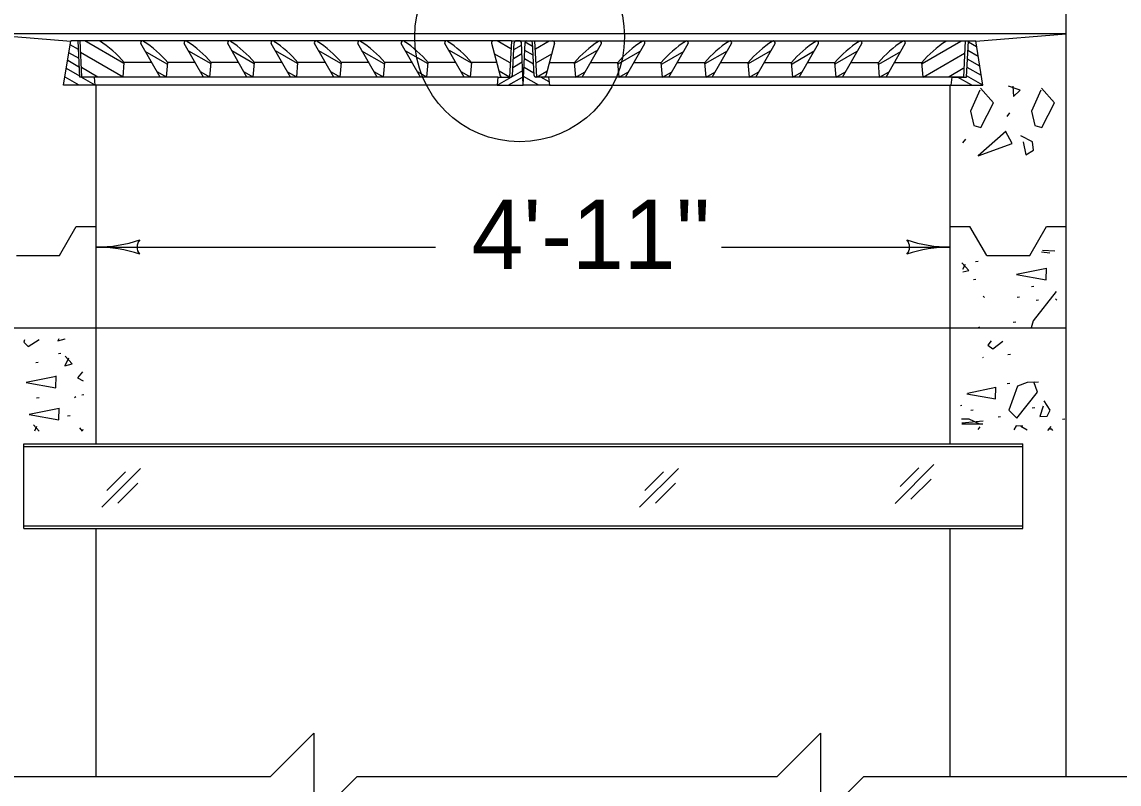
# Model space of a CAD drawing. Extents: x 1007 to 1035.5, y 1000.5 to 1021.5.
# Drawn here: x 1015.804 to 1018.962, y 1018.121 to 1020.315 of the extents above; entities that cross this region are included whole.
import ezdxf

# ---------------------------------------------------------------- set-up
doc = ezdxf.new("R2010")
doc.units = 0
doc.layers.add('Level 1', color=7, linetype='Continuous')
doc.layers.add('Level 10', color=7, linetype='Continuous')

msp = doc.modelspace()

# ---------------------------------------------------------------- linework, layer by layer
at = {"layer": 'Level 1'}
for p, q in [((1018.8095, 1019.7259), (1018.8095, 1020.3926)), ((1018.8095, 1020.2815), (1015.6845, 1020.2815)), ((1015.6845, 1020.2815), (1015.9448, 1020.26)), ((1015.924, 1020.133), (1015.9448, 1020.2607)), ((1017.213, 1020.2607), (1015.9448, 1020.2607)), ((1015.971, 1020.1565), (1015.9657, 1020.2607)), ((1015.9765, 1020.1568), (1015.9712, 1020.2607)), ((1016.0975, 1020.1955), (1015.9847, 1020.2607)), ((1017.211, 1020.238), (1017.1717, 1020.2608)), ((1017.213, 1020.2607), (1017.2078, 1020.1565)), ((1017.213, 1020.2607), (1017.2923, 1020.2607)), ((1017.2368, 1020.2605), (1017.2258, 1020.2605)), ((1017.2572, 1020.2607), (1017.2682, 1020.2607)), ((1017.2798, 1020.2607), (1017.285, 1020.1565)), ((1017.2817, 1020.2607), (1018.521, 1020.2607)), ((1017.2818, 1020.238), (1017.3212, 1020.2608)), ((1018.5192, 1020.2607), (1018.514, 1020.1565)), ((1018.5192, 1020.2607), (1018.5492, 1020.2607)), ((1018.523, 1020.1565), (1018.5283, 1020.2607)), ((1018.57, 1020.133), (1018.5492, 1020.2607)), ((1018.5493, 1020.2596), (1018.8095, 1020.2815)), ((1015.967, 1020.2358), (1015.943, 1020.2495)), ((1016.2017, 1020.1565), (1016.1462, 1020.2528)), ((1016.2223, 1020.1939), (1016.1588, 1020.2306)), ((1016.3267, 1020.1565), (1016.2712, 1020.2528)), ((1016.3483, 1020.1948), (1016.2847, 1020.2315)), ((1016.4517, 1020.1565), (1016.3962, 1020.2528)), ((1016.472, 1020.195), (1016.4085, 1020.2317)), ((1016.5767, 1020.1565), (1016.5212, 1020.2528)), ((1016.5975, 1020.1953), (1016.5338, 1020.232)), ((1016.7017, 1020.1565), (1016.646, 1020.2528)), ((1016.722, 1020.1952), (1016.6583, 1020.2318)), ((1016.8267, 1020.1565), (1016.771, 1020.2528)), ((1016.8463, 1020.1948), (1016.7827, 1020.2315)), ((1016.9515, 1020.1565), (1016.896, 1020.2528)), ((1016.9728, 1020.1948), (1016.9093, 1020.2315)), ((1017.0767, 1020.1565), (1017.021, 1020.2528)), ((1017.0977, 1020.1965), (1017.0342, 1020.2332)), ((1017.1555, 1020.2541), (1017.1807, 1020.1603)), ((1017.216, 1020.1614), (1017.2207, 1020.2556)), ((1017.2197, 1020.2358), (1017.2423, 1020.2488)), ((1017.247, 1020.133), (1017.242, 1020.2557)), ((1017.247, 1020.133), (1017.252, 1020.2557)), ((1017.2752, 1020.2193), (1017.2512, 1020.2332)), ((1017.2738, 1020.245), (1017.2522, 1020.2575)), ((1017.278, 1020.1615), (1017.2733, 1020.2557)), ((1017.3373, 1020.2541), (1017.3122, 1020.1603)), ((1017.3952, 1020.1965), (1017.4587, 1020.2332)), ((1017.4162, 1020.1565), (1017.4718, 1020.2528)), ((1017.52, 1020.1948), (1017.5835, 1020.2315)), ((1017.5413, 1020.1565), (1017.5968, 1020.2528)), ((1017.6465, 1020.1948), (1017.7102, 1020.2315)), ((1017.6662, 1020.1565), (1017.7218, 1020.2528)), ((1017.7708, 1020.1952), (1017.8345, 1020.2318)), ((1017.7912, 1020.1565), (1017.8468, 1020.2528)), ((1017.8953, 1020.1953), (1017.959, 1020.232)), ((1017.9162, 1020.1565), (1017.9717, 1020.2528)), ((1018.0208, 1020.195), (1018.0843, 1020.2317)), ((1018.0412, 1020.1565), (1018.0967, 1020.2528)), ((1018.1445, 1020.1948), (1018.2082, 1020.2315)), ((1018.1662, 1020.1565), (1018.2217, 1020.2528)), ((1018.2705, 1020.1939), (1018.334, 1020.2306)), ((1018.2912, 1020.1565), (1018.3467, 1020.2528)), ((1018.3953, 1020.1955), (1018.5062, 1020.2595)), ((1018.5565, 1020.2157), (1018.5268, 1020.2328)), ((1018.552, 1020.2432), (1018.5282, 1020.257)), ((1015.9697, 1020.1843), (1015.9357, 1020.2039)), ((1015.9683, 1020.21), (1015.9393, 1020.2267)), ((1016.095, 1020.1565), (1015.973, 1020.227)), ((1016.095, 1020.1565), (1016.0987, 1020.1982)), ((1016.1775, 1020.1982), (1016.0987, 1020.1982)), ((1016.22, 1020.1565), (1016.2237, 1020.1982)), ((1016.22, 1020.1565), (1016.2237, 1020.1982)), ((1016.3027, 1020.1982), (1016.2235, 1020.1982)), ((1016.345, 1020.1565), (1016.3487, 1020.1982)), ((1016.4272, 1020.1982), (1016.3482, 1020.1982)), ((1016.4698, 1020.1565), (1016.4735, 1020.1982)), ((1016.5527, 1020.1982), (1016.4735, 1020.1982)), ((1016.5948, 1020.1565), (1016.5985, 1020.1982)), ((1016.678, 1020.1982), (1016.5982, 1020.1982)), ((1016.7198, 1020.1565), (1016.7235, 1020.1982)), ((1016.803, 1020.1982), (1016.724, 1020.1982)), ((1016.8448, 1020.1565), (1016.8485, 1020.1982)), ((1016.928, 1020.1982), (1016.8487, 1020.1982)), ((1016.9698, 1020.1565), (1016.9735, 1020.1982)), ((1017.0525, 1020.1982), (1016.9735, 1020.1982)), ((1017.0948, 1020.1565), (1017.0985, 1020.1982)), ((1017.1705, 1020.1982), (1017.0985, 1020.1982)), ((1017.2092, 1020.1974), (1017.1637, 1020.2237)), ((1017.2172, 1020.1843), (1017.2443, 1020.2001)), ((1017.2185, 1020.21), (1017.2433, 1020.2243)), ((1017.2765, 1020.1937), (1017.2502, 1020.2088)), ((1017.2837, 1020.1974), (1017.3297, 1020.2239)), ((1017.3223, 1020.1982), (1017.3943, 1020.1982)), ((1017.398, 1020.1565), (1017.3943, 1020.1982)), ((1017.4403, 1020.1982), (1017.5193, 1020.1982)), ((1017.523, 1020.1565), (1017.5193, 1020.1982)), ((1017.5648, 1020.1982), (1017.6442, 1020.1982)), ((1017.648, 1020.1565), (1017.6443, 1020.1982)), ((1017.6898, 1020.1982), (1017.7688, 1020.1982)), ((1017.773, 1020.1565), (1017.7693, 1020.1982)), ((1017.8148, 1020.1982), (1017.8947, 1020.1982)), ((1017.898, 1020.1565), (1017.8943, 1020.1982)), ((1017.9402, 1020.1982), (1018.0193, 1020.1982)), ((1018.023, 1020.1565), (1018.0193, 1020.1982)), ((1018.0657, 1020.1982), (1018.1447, 1020.1982)), ((1018.1478, 1020.1565), (1018.1442, 1020.1982)), ((1018.1902, 1020.1982), (1018.2693, 1020.1982)), ((1018.2728, 1020.1565), (1018.2692, 1020.1982)), ((1018.2728, 1020.1565), (1018.2692, 1020.1982)), ((1018.3153, 1020.1982), (1018.3942, 1020.1982)), ((1018.3978, 1020.1565), (1018.3942, 1020.1982)), ((1018.3978, 1020.1565), (1018.5172, 1020.2255)), ((1018.561, 1020.1881), (1018.5257, 1020.2085)), ((1015.9708, 1020.1587), (1015.9318, 1020.1812)), ((1016.0228, 1020.1565), (1015.9752, 1020.1841)), ((1016.22, 1020.1565), (1016.1948, 1020.171)), ((1016.345, 1020.1565), (1016.3198, 1020.171)), ((1016.4698, 1020.1565), (1016.4448, 1020.171)), ((1016.5948, 1020.1565), (1016.5698, 1020.171)), ((1016.7198, 1020.1565), (1016.6947, 1020.171)), ((1016.8448, 1020.1565), (1016.8197, 1020.171)), ((1016.9698, 1020.1565), (1016.9447, 1020.171)), ((1017.0948, 1020.1565), (1017.0697, 1020.171)), ((1017.1715, 1020.133), (1017.2453, 1020.1757)), ((1017.2078, 1020.1565), (1017.178, 1020.1738)), ((1017.2777, 1020.1679), (1017.2492, 1020.1844)), ((1017.285, 1020.1565), (1017.3148, 1020.1738)), ((1017.398, 1020.1565), (1017.4232, 1020.171)), ((1017.523, 1020.1565), (1017.5482, 1020.171)), ((1017.648, 1020.1565), (1017.6732, 1020.171)), ((1017.773, 1020.1565), (1017.7982, 1020.171)), ((1017.898, 1020.1565), (1017.923, 1020.171)), ((1018.023, 1020.1565), (1018.048, 1020.171)), ((1018.1478, 1020.1565), (1018.173, 1020.171)), ((1018.2728, 1020.1565), (1018.298, 1020.171)), ((1018.473, 1020.1582), (1018.5135, 1020.1817)), ((1018.5655, 1020.1606), (1018.5245, 1020.1843)), ((1015.9688, 1020.133), (1015.9283, 1020.1565)), ((1016.0127, 1020.1565), (1015.971, 1020.1565)), ((1016.0152, 1020.133), (1015.9747, 1020.1565)), ((1016.0152, 1020.133), (1016.0127, 1020.1565)), ((1017.174, 1020.1565), (1016.0127, 1020.1565)), ((1017.174, 1020.1565), (1017.1715, 1020.133)), ((1017.174, 1020.1565), (1017.2108, 1020.1565)), ((1017.2038, 1020.133), (1017.2445, 1020.1565)), ((1017.2918, 1020.133), (1017.248, 1020.1583)), ((1017.32, 1020.1565), (1017.2832, 1020.1565)), ((1018.514, 1020.1565), (1017.285, 1020.1565)), ((1017.3215, 1020.1427), (1017.2977, 1020.1565)), ((1017.32, 1020.1565), (1017.3225, 1020.133)), ((1018.4788, 1020.133), (1018.4813, 1020.1565)), ((1018.4813, 1020.1565), (1018.523, 1020.1565)), ((1018.5377, 1020.133), (1018.497, 1020.1565)), ((1018.57, 1020.133), (1018.5232, 1020.1601)), ((1016.0152, 1020.133), (1015.924, 1020.133)), ((1017.1715, 1020.133), (1016.0152, 1020.133)), ((1016.0178, 1019.7259), (1016.0178, 1020.133)), ((1017.1715, 1020.133), (1017.247, 1020.133)), ((1017.3225, 1020.133), (1017.247, 1020.133)), ((1017.3225, 1020.133), (1018.4788, 1020.133)), ((1018.4762, 1019.7259), (1018.4762, 1020.133)), ((1018.4762, 1019.7259), (1018.4762, 1020.133)), ((1018.4788, 1020.133), (1018.57, 1020.133)), ((1015.9122, 1019.6426), (1015.9603, 1019.7259)), ((1015.9603, 1019.7259), (1016.0177, 1019.7259)), ((1016.0178, 1019.4343), (1016.0178, 1019.7259)), ((1018.4762, 1019.4343), (1018.4762, 1019.7259)), ((1018.4773, 1019.7259), (1018.478, 1019.7259)), ((1018.478, 1019.7259), (1018.5328, 1019.7259)), ((1018.581, 1019.6426), (1018.5328, 1019.7259)), ((1018.7052, 1019.6426), (1018.7533, 1019.7259)), ((1018.7533, 1019.7259), (1018.8107, 1019.7259)), ((1018.8095, 1018.1426), (1018.8095, 1019.7259)), ((1015.788, 1019.6426), (1015.9122, 1019.6426)), ((1018.581, 1019.6426), (1018.7052, 1019.6426)), ((1015.6845, 1019.4343), (1018.8095, 1019.4343)), ((1016.0178, 1019.1009), (1016.0178, 1019.4343)), ((1018.4762, 1019.1009), (1018.4762, 1019.4343)), ((1015.8095, 1019.1009), (1018.6845, 1019.1009)), ((1015.8095, 1018.8562), (1015.8095, 1019.1009)), ((1015.8095, 1019.0931), (1018.6845, 1019.0931)), ((1018.6845, 1018.8562), (1018.6845, 1019.1009)), ((1016.0338, 1018.9178), (1016.1457, 1019.0298)), ((1017.582, 1018.9178), (1017.694, 1019.0298)), ((1018.3172, 1018.9289), (1018.4292, 1019.0409)), ((1018.3317, 1018.9774), (1018.3853, 1019.031)), ((1016.0482, 1018.9663), (1016.1018, 1019.0198)), ((1017.5965, 1018.9663), (1017.6502, 1019.0198)), ((1018.363, 1018.9408), (1018.4207, 1018.9983)), ((1016.0797, 1018.9296), (1016.1372, 1018.9872)), ((1017.6278, 1018.9296), (1017.6855, 1018.9872)), ((1015.8095, 1018.864), (1018.6845, 1018.864)), ((1015.8095, 1018.8562), (1018.6845, 1018.8562)), ((1016.0178, 1018.1426), (1016.0178, 1018.8562)), ((1018.4762, 1018.1426), (1018.4762, 1018.8562)), ((1015.5817, 1018.1426), (1016.3317, 1018.1426)), ((1016.9567, 1018.1426), (1017.79, 1018.1426)), ((1018.415, 1018.1426), (1019.0013, 1018.1426))]:
    msp.add_line(p, q, dxfattribs=at)
for points in [[(1018.5608, 1020.1193), (1018.5343, 1020.0585), (1018.5435, 1020.017), (1018.564, 1020.0115), (1018.6008, 1020.0821), (1018.563, 1020.1243)], [(1018.6563, 1020.1301), (1018.6585, 1020.1006), (1018.6775, 1020.1189), (1018.6438, 1020.1303)], [(1018.7367, 1020.1193), (1018.7102, 1020.0585), (1018.7193, 1020.017), (1018.7397, 1020.0115), (1018.7765, 1020.0821), (1018.7387, 1020.1243)], [(1018.647, 1020.054), (1018.6387, 1020.0429)], [(1018.52, 1019.9778), (1018.5117, 1019.9668)], [(1018.6357, 1019.9995), (1018.5567, 1019.9293), (1018.6545, 1019.9648), (1018.6352, 1020.0005)], [(1018.6858, 1019.9701), (1018.6938, 1019.9328), (1018.7153, 1019.9465), (1018.713, 1019.9698), (1018.6795, 1019.9874)], [(1018.739, 1019.6537), (1018.763, 1019.6503)], [(1018.7773, 1019.6548), (1018.7413, 1019.657)], [(1018.5292, 1019.5996), (1018.5097, 1019.6218)], [(1018.5185, 1019.6165), (1018.5115, 1019.602)], [(1018.5125, 1019.5953), (1018.5292, 1019.5996)], [(1018.5562, 1019.6256), (1018.549, 1019.6247)], [(1018.753, 1019.6058), (1018.6668, 1019.5879), (1018.7522, 1019.5728), (1018.753, 1019.6067)], [(1018.5497, 1019.5733), (1018.5425, 1019.5723)], [(1018.717, 1019.5536), (1018.7098, 1019.5527)], [(1018.7808, 1019.5392), (1018.715, 1019.4547)], [(1018.5748, 1019.5223), (1018.5703, 1019.5258)], [(1018.6755, 1019.5231), (1018.6683, 1019.5222)], [(1018.73, 1019.5143), (1018.723, 1019.5135)], [(1018.7825, 1019.5146), (1018.779, 1019.5178)], [(1018.6647, 1019.4511), (1018.6575, 1019.4502)], [(1018.715, 1019.4547), (1018.709, 1019.4343)], [(1018.5605, 1019.436), (1018.5563, 1019.4343)], [(1015.8117, 1019.3998), (1015.8098, 1019.3936)], [(1015.8098, 1019.3936), (1015.8222, 1019.3812)], [(1015.8222, 1019.3812), (1015.8535, 1019.401)], [(1015.9098, 1019.4025), (1015.9073, 1019.3972)], [(1015.9073, 1019.3972), (1015.9287, 1019.4025)], [(1015.9287, 1019.4025), (1015.9283, 1019.403)], [(1018.5935, 1019.3973), (1018.5845, 1019.3847)], [(1018.5845, 1019.3847), (1018.5987, 1019.374)], [(1018.5987, 1019.374), (1018.6277, 1019.396)], [(1015.9163, 1019.3606), (1015.9093, 1019.3597)], [(1015.9377, 1019.3474), (1015.927, 1019.3252), (1015.9483, 1019.3305), (1015.9288, 1019.3528)], [(1018.5708, 1019.3488), (1018.5685, 1019.3485)], [(1018.6493, 1019.3575), (1018.6422, 1019.3567)], [(1015.851, 1019.3343), (1015.8438, 1019.3335)], [(1015.9023, 1019.2948), (1015.816, 1019.2771), (1015.9013, 1019.262), (1015.9023, 1019.2958)], [(1015.9785, 1019.3078), (1015.9637, 1019.2904)], [(1015.9637, 1019.2904), (1015.98, 1019.2822)], [(1018.6068, 1019.2627), (1018.5252, 1019.2458)], [(1018.606, 1019.2298), (1018.6068, 1019.2635)], [(1018.6472, 1019.2738), (1018.64, 1019.2728)], [(1018.7302, 1019.2783), (1018.6973, 1019.2775), (1018.6698, 1019.2668), (1018.6448, 1019.1975), (1018.6672, 1019.1743), (1018.7275, 1019.249), (1018.7168, 1019.2793)], [(1015.8532, 1019.2332), (1015.846, 1019.2323)], [(1015.9592, 1019.2357), (1015.9557, 1019.233)], [(1015.9825, 1019.2417), (1015.9768, 1019.241)], [(1018.5242, 1019.2443), (1018.606, 1019.2298)], [(1018.7435, 1019.209), (1018.7338, 1019.1788), (1018.7552, 1019.1797), (1018.7632, 1019.1975), (1018.7462, 1019.2242)], [(1015.911, 1019.2023), (1015.8248, 1019.1846), (1015.9102, 1019.1695), (1015.911, 1019.2033)], [(1018.5097, 1019.2105), (1018.5055, 1019.21)], [(1018.5423, 1019.1974), (1018.5353, 1019.1965)], [(1018.7192, 1019.204), (1018.712, 1019.2031)], [(1015.8533, 1019.1372), (1015.8372, 1019.1555)], [(1015.9425, 1019.1808), (1015.9355, 1019.1799)], [(1018.5302, 1019.1717), (1018.5082, 1019.1717)], [(1018.5712, 1019.1655), (1018.509, 1019.1603)], [(1018.5092, 1019.1583), (1018.5702, 1019.1583)], [(1018.5613, 1019.1575), (1018.5302, 1019.1717)], [(1018.621, 1019.1778), (1018.6138, 1019.1768)], [(1018.8063, 1019.1713), (1018.7993, 1019.1703)], [(1015.846, 1019.1502), (1015.8398, 1019.1372)], [(1015.9787, 1019.1372), (1015.9702, 1019.1468)], [(1015.9792, 1019.1415), (1015.977, 1019.1372)], [(1018.5568, 1019.1418), (1018.5622, 1019.1495)], [(1018.6653, 1019.1522), (1018.659, 1019.1403)], [(1018.6848, 1019.1513), (1018.6653, 1019.1522)], [(1018.6973, 1019.1397), (1018.6973, 1019.1398), (1018.6795, 1019.1503)], [(1018.7658, 1019.1503), (1018.7562, 1019.1389)], [(1018.7685, 1019.1423), (1018.7587, 1019.1423)], [(1018.7713, 1019.1387), (1018.7685, 1019.1423)], [(1016.3317, 1018.1426), (1016.5192, 1018.1426), (1016.6442, 1018.2676), (1016.6442, 1018.0176), (1016.7692, 1018.1426), (1016.9567, 1018.1426)], [(1017.79, 1018.1426), (1017.9775, 1018.1426), (1018.1025, 1018.2676), (1018.1025, 1018.0175), (1018.2275, 1018.1426), (1018.415, 1018.1426)]]:
    msp.add_lwpolyline(points, dxfattribs=at)
msp.add_circle((1017.2365, 1020.2723), 0.302, dxfattribs=at)
for centre, radius, start, end in [((1015.8657, 1020.0037), 0.3034, 39.8543, 57.8499), ((1016.1507, 1020.2554), 0.00523, 51.3316, 210.0063), ((1016.2757, 1020.2554), 0.00523, 51.3316, 210.0063), ((1016.4007, 1020.2554), 0.00523, 51.3316, 210.0063), ((1016.5256, 1020.2554), 0.00523, 51.3316, 210.0063), ((1016.6506, 1020.2554), 0.00523, 51.3316, 210.0063), ((1016.7756, 1020.2554), 0.00523, 51.3316, 210.0063), ((1016.9005, 1020.2554), 0.00523, 51.3316, 210.0063), ((1017.0255, 1020.2554), 0.00523, 51.3316, 210.0063), ((1017.1606, 1020.2554), 0.00521, 90, 195.0009), ((1017.2259, 1020.2553), 0.00521, 90, 177.1376), ((1017.2368, 1020.2554), 0.00521, 2.3377, 90), ((1017.2572, 1020.2554), 0.00521, 90, 177.6623), ((1017.2681, 1020.2553), 0.00521, 2.8624, 90), ((1017.3322, 1020.2554), 0.00521, 344.9991, 90), ((1017.4673, 1020.2554), 0.00523, 329.9937, 128.6684), ((1017.5922, 1020.2554), 0.00523, 329.9937, 128.6684), ((1017.7172, 1020.2554), 0.00523, 329.9937, 128.6684), ((1017.8422, 1020.2554), 0.00523, 329.9937, 128.6684), ((1017.9672, 1020.2554), 0.00523, 329.9937, 128.6684), ((1018.0921, 1020.2554), 0.00523, 329.9937, 128.6684), ((1018.2171, 1020.2554), 0.00523, 329.9937, 128.6684), ((1018.3421, 1020.2554), 0.00523, 329.9937, 128.6684), ((1015.9907, 1020.0037), 0.3034, 39.8522, 57.4322), ((1016.1156, 1020.0037), 0.3034, 39.8522, 57.4322), ((1016.2406, 1020.0037), 0.3034, 39.8522, 57.4322), ((1016.3656, 1020.0037), 0.3034, 39.8522, 57.4322), ((1016.4905, 1020.0037), 0.3034, 39.8522, 57.4322), ((1016.6155, 1020.0037), 0.3034, 39.8522, 57.4322), ((1016.7405, 1020.0037), 0.3034, 39.8522, 57.4322), ((1016.8655, 1020.0037), 0.3034, 39.8522, 57.4322), ((1017.6273, 1020.0037), 0.3034, 122.5678, 140.1478), ((1017.7523, 1020.0037), 0.3034, 122.5678, 140.1478), ((1017.8773, 1020.0037), 0.3034, 122.5678, 140.1478), ((1018.0022, 1020.0037), 0.3034, 122.5678, 140.1478), ((1018.1272, 1020.0037), 0.3034, 122.5678, 140.1478), ((1018.2522, 1020.0037), 0.3034, 122.5678, 140.1478), ((1018.3772, 1020.0037), 0.3034, 122.5678, 140.1478), ((1018.5021, 1020.0037), 0.3034, 122.5678, 140.1478), ((1018.6271, 1020.0037), 0.3034, 122.5678, 140.1478), ((1017.1857, 1020.1617), 0.00521, 195.0009, 270), ((1017.2108, 1020.1617), 0.00521, 270, 357.1365), ((1017.2832, 1020.1617), 0.00521, 182.8636, 270), ((1017.3071, 1020.1617), 0.00521, 270, 344.9991), ((1016.0179, 1020.0579), 0.3909, 269.9878, 270), ((1016.0179, 1020.0579), 0.3909, 270, 288.6688), ((1016.0179, 1019.2761), 0.3909, 71.3472, 89.9939), ((1016.1665, 1019.667), 0.0313, 138.7746, 220.8913), ((1018.3275, 1019.667), 0.0313, 318.7746, 40.8913), ((1018.4762, 1019.2761), 0.3909, 90, 108.6688), ((1018.4762, 1020.0579), 0.3909, 251.3472, 269.9939), ((1018.4762, 1019.2761), 0.3909, 89.9878, 90)]:
    msp.add_arc(centre, radius, start, end, dxfattribs=at)
at = {"layer": 'Level 10'}
for p, q in [((1016.0178, 1019.667), (1016.994, 1019.667)), ((1017.8178, 1019.667), (1018.4762, 1019.667))]:
    msp.add_line(p, q, dxfattribs=at)

# ---------------------------------------------------------------- texts
at = {"layer": 'Level 1'}
msp.add_text("4'-11''", height=0.2, dxfattribs=at).set_placement((1017.0985, 1019.6039))

doc.saveas('drawing.dxf')
